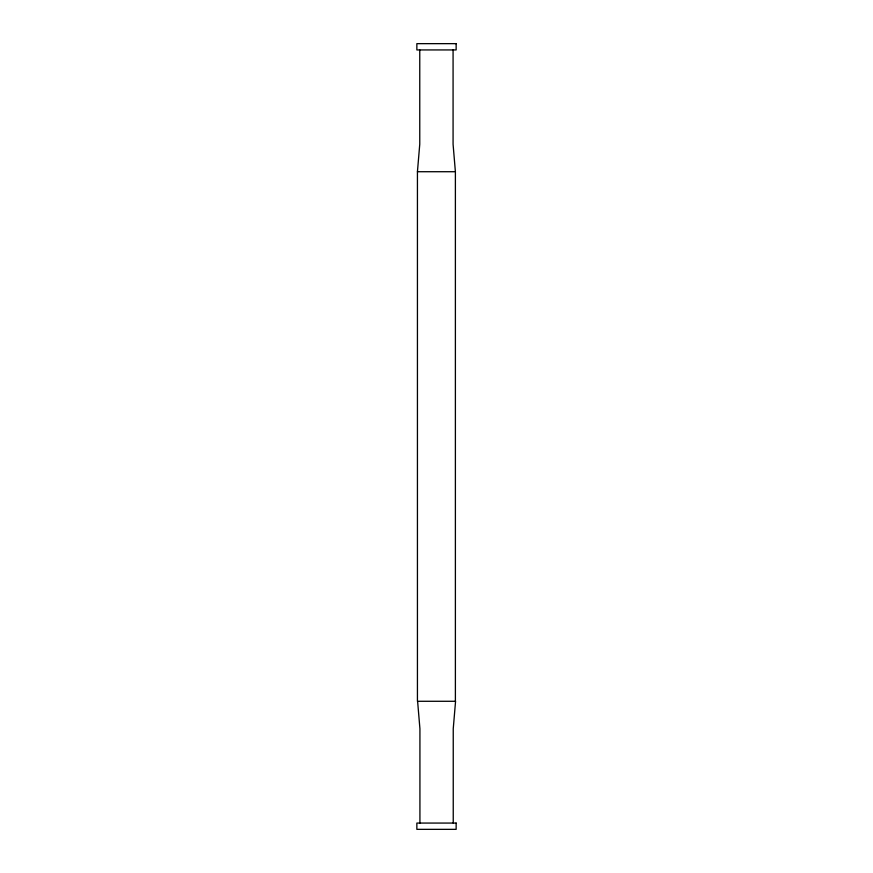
<?xml version="1.0" encoding="UTF-8"?>
<svg xmlns="http://www.w3.org/2000/svg" width="873" height="873" viewBox="0 0 873 873"><rect width="100%" height="100%" fill="white"/><g stroke="black" fill="none" stroke-linecap="round" stroke-linejoin="round"><path stroke-width="1.31" d="M453.24 823.064L453.24 728.78L455.564 701.281L417.436 701.281L417.436 171.719L419.76 144.22L419.76 49.936M417.436 171.719L455.39 171.719L455.39 701.281M455.39 171.719L453.076 144.22L453.076 49.936M417.61 701.281L419.924 728.78L419.924 823.064M456.143 43.65L416.858 43.65L416.858 49.936L456.143 49.936L456.143 43.65M456.143 823.064L416.858 823.064L416.858 829.35L456.143 829.35L456.143 823.064"/></g></svg>
